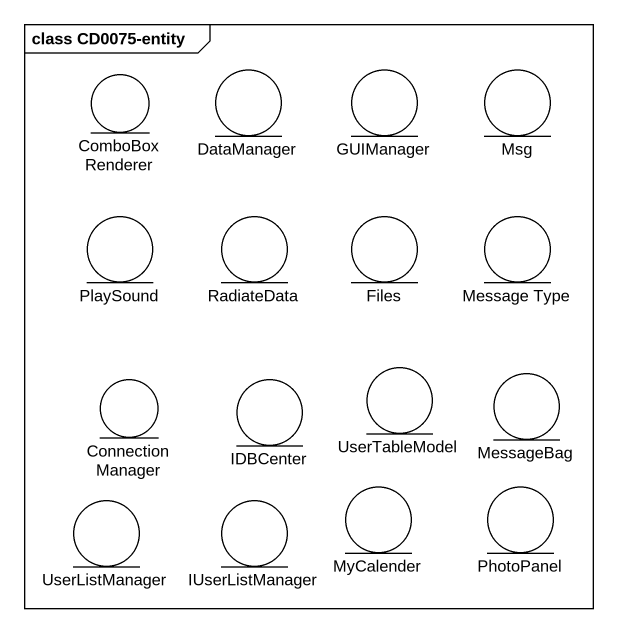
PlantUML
@startuml
mainframe class CD0075-entity
entity ComboBoxRenderer
entity DataManager
entity GUIManager
entity Msg
entity PlaySound
entity RadiateData
entity Files
entity "Message Type" as Message_Type
entity UserTableModel
entity MessageBag
entity ConnectionManager
entity IDBCenter
entity UserListManager
entity IUserListManager
entity MyCalender
entity PhotoPanel
@enduml
